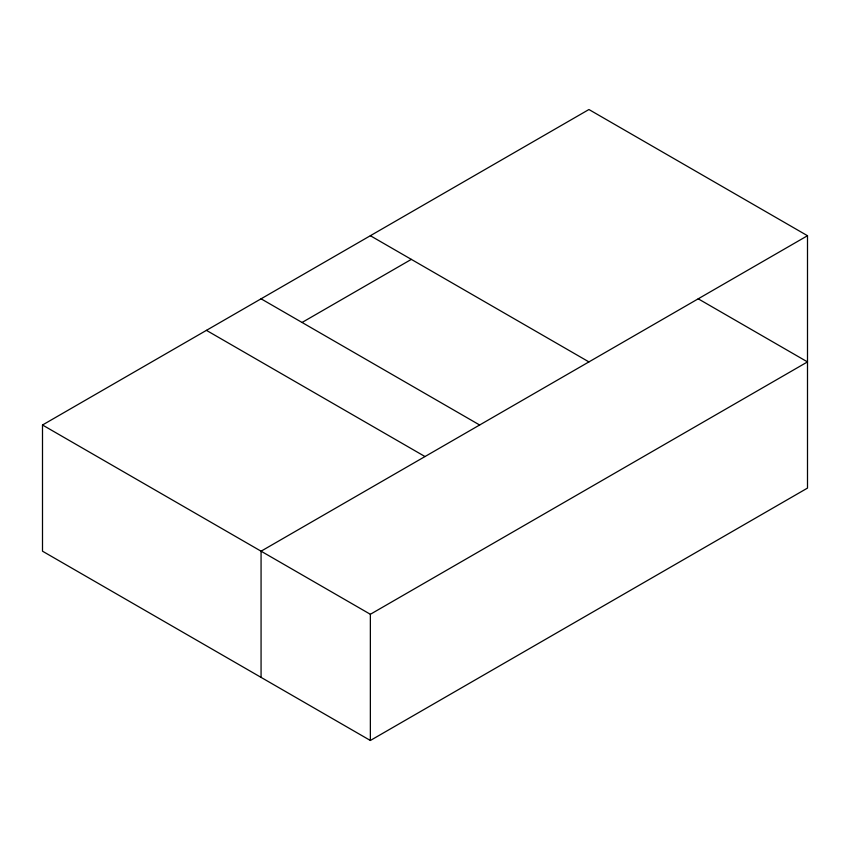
<?xml version="1.0" encoding="UTF-8"?>
<svg xmlns="http://www.w3.org/2000/svg" width="850" height="850" viewBox="0 0 850 850"><rect width="100%" height="100%" fill="white"/><g stroke="black" fill="none" stroke-linecap="round" stroke-linejoin="round"><path stroke-width="1.27" d="M42.5 425L588.933 109.522L807.5 235.716L807.5 488.091L370.356 740.477L42.5 551.193L42.5 425L370.356 614.284L807.5 361.909L698.211 298.807M302.058 322.469L411.336 259.377M807.5 235.716L261.067 551.193L261.067 677.386M370.356 235.716L588.933 361.909M261.067 298.807L479.644 425M206.433 330.353L425 456.546M370.356 614.284L370.356 740.477"/></g></svg>
